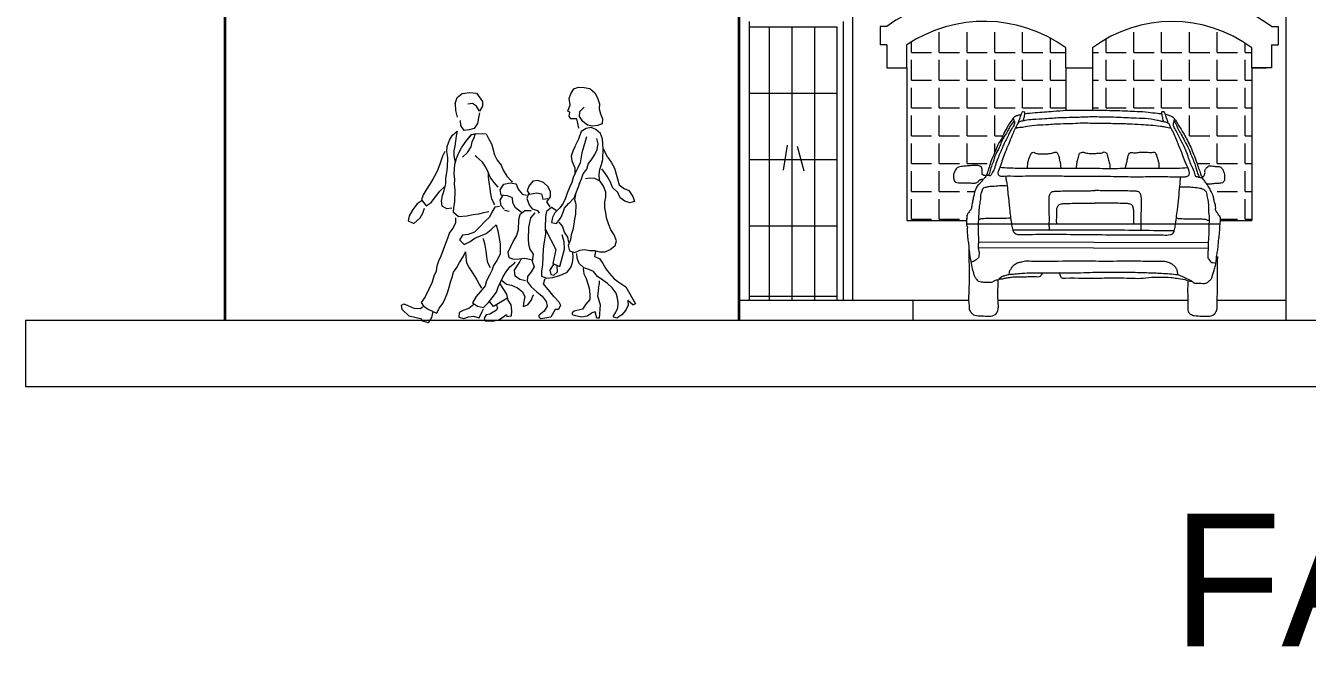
# Model space of a CAD drawing. Header units: millimetres. Extents: x 283.2 to 350.7, y 104.5 to 135.2.
# Drawn here: x 310.1 to 319.76, y 124.26 to 128.95 of the extents above; entities that cross this region are included whole.
import ezdxf

# ---------------------------------------------------------------- set-up
doc = ezdxf.new("R2010")
doc.units = ezdxf.units.MM
doc.layers.get('0').update_dxf_attribs({"lineweight": 0})
for name, color, linetype, lineweight in [('bajo', 5, 'Continuous', 13), ('carga', 6, 'Continuous', 35), ('closets', 7, 'Continuous', 0), ('muebles', 2, 'Continuous', 13), ('niveles', 40, 'Continuous', 0)]:
    doc.layers.add(name, color=color, linetype=linetype, lineweight=lineweight)

# ---------------------------------------------------------------- blocks, each defined once
blk = doc.blocks.new('b familia1')
for p, q in [((0.5829, 1.7336), (0.6035, 1.7716)), ((0.6035, 1.7716), (0.64, 1.7849)), ((0.64, 1.7849), (0.6811, 1.7849)), ((0.6811, 1.7849), (0.7239, 1.7773)), ((0.7239, 1.7773), (0.7651, 1.7469)), ((0.7651, 1.7469), (0.7857, 1.7089)), ((-0.2857, 1.6282), (-0.2706, 1.6742)), ((-0.2706, 1.6742), (-0.2345, 1.7062)), ((-0.2345, 1.7062), (-0.1788, 1.7158)), ((-0.1788, 1.7158), (-0.1276, 1.7132)), ((-0.1276, 1.7132), (-0.0792, 1.6519)), ((-0.0792, 1.6519), (-0.0792, 1.6158)), ((0.5658, 1.6005), (0.581, 1.6508)), ((0.573, 1.6976), (0.5846, 1.734)), ((0.581, 1.6508), (0.573, 1.6976)), ((0.7857, 1.7089), (0.8015, 1.6652)), ((0.8015, 1.6652), (0.8015, 1.6272)), ((-0.2857, 1.6282), (-0.2814, 1.5771)), ((-0.2814, 1.5771), (-0.2662, 1.526)), ((-0.1543, 1.6326), (-0.189, 1.6282)), ((-0.124, 1.6144), (-0.1543, 1.6326)), ((-0.0998, 1.5777), (-0.124, 1.6144)), ((-0.0998, 1.5644), (-0.1045, 1.5283)), ((-0.0792, 1.6158), (-0.0998, 1.5777)), ((0.581, 1.5953), (0.5658, 1.6005)), ((0.5773, 1.5632), (0.581, 1.5953)), ((0.5889, 1.545), (0.5773, 1.5632)), ((0.6558, 1.6025), (0.6875, 1.6348)), ((0.6558, 1.5644), (0.6558, 1.6025)), ((0.6811, 1.5283), (0.6558, 1.5644)), ((0.8015, 1.6272), (0.8126, 1.5911)), ((0.8126, 1.5911), (0.8285, 1.553)), ((0.8285, 1.553), (0.8285, 1.515)), ((-0.236, 1.4656), (-0.2408, 1.5017)), ((-0.2091, 1.4276), (-0.236, 1.4656)), ((-0.1109, 1.4846), (-0.1362, 1.4466)), ((-0.1045, 1.5283), (-0.1109, 1.4846)), ((0.6351, 1.545), (0.5889, 1.545)), ((0.6539, 1.4757), (0.6351, 1.545)), ((0.6716, 1.4523), (0.6546, 1.3925)), ((0.7081, 1.477), (0.6716, 1.4523)), ((0.7176, 1.5017), (0.6811, 1.5283)), ((0.7445, 1.4846), (0.7081, 1.477)), ((0.754, 1.496), (0.7176, 1.5017)), ((0.7809, 1.4713), (0.7445, 1.4846)), ((0.792, 1.5017), (0.754, 1.496)), ((0.8174, 1.4409), (0.7809, 1.4713)), ((0.8285, 1.515), (0.792, 1.5017)), ((-0.3184, 1.3515), (-0.2978, 1.3896)), ((-0.2978, 1.3896), (-0.2614, 1.4219)), ((-0.2677, 1.3839), (-0.2772, 1.3078)), ((-0.2614, 1.4219), (-0.2677, 1.3839)), ((-0.1727, 1.4333), (-0.2091, 1.4276)), ((-0.1933, 1.3458), (-0.1568, 1.3972)), ((-0.1568, 1.3972), (-0.1885, 1.3591)), ((-0.1362, 1.4466), (-0.1727, 1.4333)), ((-0.1568, 1.3972), (-0.1204, 1.4086)), ((-0.1204, 1.4029), (-0.1568, 1.3972)), ((-0.1473, 1.3458), (-0.1315, 1.3839)), ((-0.1315, 1.3839), (-0.1267, 1.4029)), ((-0.1204, 1.4086), (-0.0428, 1.4086)), ((-0.0428, 1.4086), (-0.0222, 1.3706)), ((-0.0222, 1.3706), (-0.0016, 1.3344)), ((0.6546, 1.3925), (0.6301, 1.3431)), ((0.7033, 1.3782), (0.6811, 1.2907)), ((0.7128, 1.4143), (0.7033, 1.3782)), ((0.8015, 1.3648), (0.792, 1.4029)), ((0.7968, 1.3211), (0.8015, 1.3648)), ((0.8332, 1.4029), (0.8174, 1.4409)), ((0.8427, 1.3268), (0.8332, 1.4029)), ((-0.3501, 1.2641), (-0.3659, 1.228)), ((-0.3342, 1.3021), (-0.3184, 1.3515)), ((-0.3342, 1.2641), (-0.3342, 1.3021)), ((-0.3247, 1.2204), (-0.3342, 1.2641)), ((-0.2772, 1.3078), (-0.282, 1.2717)), ((-0.282, 1.2717), (-0.282, 1.2337)), ((-0.2455, 1.2527), (-0.2249, 1.2964)), ((-0.2249, 1.2964), (-0.1933, 1.3458)), ((-0.2154, 1.228), (-0.179, 1.2641)), ((-0.179, 1.2641), (-0.1521, 1.3078)), ((-0.1521, 1.3078), (-0.1473, 1.3458)), ((-0.0016, 1.3344), (0.0143, 1.2907)), ((0.0143, 1.2907), (0.0253, 1.2527)), ((0.6146, 1.3021), (0.6035, 1.2641)), ((0.6035, 1.2641), (0.6083, 1.228)), ((0.6289, 1.3401), (0.6146, 1.3021)), ((0.6811, 1.2907), (0.6716, 1.2147)), ((0.7603, 1.247), (0.7809, 1.2831)), ((0.7809, 1.2831), (0.7968, 1.3211)), ((0.8791, 1.2641), (0.8424, 1.3292)), ((0.8427, 1.247), (0.8427, 1.3268)), ((0.8791, 1.2641), (0.9061, 1.228)), ((-0.3818, 1.1767), (-0.3976, 1.1272)), ((-0.3659, 1.228), (-0.3818, 1.1767)), ((-0.3247, 1.1462), (-0.3247, 1.2204)), ((-0.282, 1.2337), (-0.2699, 1.1845)), ((-0.2725, 1.171), (-0.2614, 1.2147)), ((-0.2725, 1.0968), (-0.2725, 1.171)), ((-0.2614, 1.2147), (-0.2455, 1.2527)), ((-0.1109, 1.2337), (-0.1204, 1.2394)), ((-0.0634, 1.1957), (-0.1109, 1.2337)), ((-0.038, 1.1576), (-0.0634, 1.1957)), ((0.0253, 1.2527), (0.0459, 1.2147)), ((0.0459, 1.2147), (0.0776, 1.1767)), ((0.0776, 1.1767), (0.0935, 1.1405)), ((0.6083, 1.228), (0.633, 1.1775)), ((0.633, 1.1775), (0.6358, 1.1342)), ((0.6558, 1.1767), (0.64, 1.1405)), ((0.6716, 1.2147), (0.6558, 1.1767)), ((0.697, 1.1329), (0.7239, 1.171)), ((0.7239, 1.171), (0.7334, 1.209)), ((0.7334, 1.209), (0.7603, 1.247)), ((0.8174, 1.1329), (0.8221, 1.171)), ((0.8221, 1.171), (0.8332, 1.209)), ((0.8332, 1.209), (0.8427, 1.247)), ((0.8538, 1.1576), (0.838, 1.1767)), ((0.9061, 1.228), (0.9314, 1.1843)), ((0.9314, 1.1843), (0.9724, 1.0614)), ((-0.4134, 1.0892), (-0.434, 1.0531)), ((-0.3976, 1.1272), (-0.4134, 1.0892)), ((-0.3342, 1.0645), (-0.3295, 1.1082)), ((-0.3342, 1.0208), (-0.3342, 1.0645)), ((-0.3295, 1.1082), (-0.3247, 1.1462)), ((-0.2677, 1.0588), (-0.2725, 1.0968)), ((-0.0174, 1.1215), (-0.038, 1.1576)), ((-0.0174, 1.1215), (-0.0174, 1.0835)), ((-0.0016, 1.0835), (-0.0174, 1.1215)), ((-0.0174, 1.0835), (-0.0111, 1.0455)), ((0.0301, 1.0455), (-0.0016, 1.0835)), ((0.0935, 1.1405), (0.1236, 1.0968)), ((0.1236, 1.0968), (0.16, 1.0588)), ((0.3216, 1.0645), (0.2915, 1.0265)), ((0.358, 1.0702), (0.3216, 1.0645)), ((0.4008, 1.0588), (0.358, 1.0702)), ((0.6146, 1.0645), (0.5988, 1.0265)), ((0.6241, 1.1025), (0.6146, 1.0645)), ((0.64, 1.1405), (0.6241, 1.1025)), ((0.6716, 1.0588), (0.6875, 1.0968)), ((0.6875, 1.0968), (0.697, 1.1329)), ((0.7493, 1.1025), (0.7176, 1.0968)), ((0.7857, 1.1025), (0.7493, 1.1025)), ((0.8285, 1.0835), (0.7857, 1.1025)), ((0.8221, 1.0892), (0.8174, 1.1329)), ((0.8538, 1.0455), (0.8285, 1.0835)), ((0.8791, 1.1215), (0.8538, 1.1576)), ((0.9061, 1.0778), (0.8791, 1.1215)), ((0.9219, 1.0398), (0.9061, 1.0778)), ((-0.48, 0.9714), (-0.5021, 0.9333)), ((-0.4546, 1.0151), (-0.48, 0.9714)), ((-0.434, 1.0531), (-0.4546, 1.0151)), ((-0.377, 0.9638), (-0.3406, 1.0018)), ((-0.3548, 0.9333), (-0.3453, 0.9714)), ((-0.3453, 0.9714), (-0.3342, 1.0208)), ((-0.2677, 1.0208), (-0.2677, 1.0588)), ((-0.2614, 0.9771), (-0.2677, 1.0208)), ((-0.2614, 0.8896), (-0.2614, 0.9771)), ((-0.0111, 1.0455), (-0.0016, 0.9961)), ((-0.0016, 0.9961), (0.0048, 0.9581)), ((0.0618, 1.0094), (0.0301, 1.0455)), ((0.0776, 0.9904), (0.103, 1.0341)), ((0.0871, 0.9524), (0.0776, 0.9904)), ((0.103, 1.0341), (0.1505, 1.0455)), ((0.1505, 1.0455), (0.1964, 1.0398)), ((0.16, 1.0588), (0.1663, 1.0531)), ((0.1964, 1.0398), (0.2123, 1.0018)), ((0.2123, 1.0018), (0.2439, 0.9638)), ((0.2915, 1.0265), (0.2804, 0.9904)), ((0.2804, 0.9904), (0.2994, 0.9657)), ((0.2915, 0.9714), (0.2804, 0.9333)), ((0.2994, 0.9657), (0.3548, 0.9771)), ((0.3532, 0.9771), (0.3897, 0.9714)), ((0.3897, 0.9714), (0.4008, 0.9333)), ((0.4372, 1.0265), (0.4008, 1.0588)), ((0.4578, 0.9904), (0.4372, 1.0265)), ((0.4578, 0.9524), (0.4578, 0.9904)), ((0.5829, 0.9828), (0.5718, 0.9466)), ((0.5988, 1.0265), (0.5829, 0.9828)), ((0.6716, 1.0588), (0.633, 0.9487)), ((0.6447, 0.9771), (0.64, 0.939)), ((0.8744, 1.0018), (0.8538, 1.0455)), ((0.8744, 0.9638), (0.8744, 1.0018)), ((0.9631, 1.0018), (0.9219, 1.0398)), ((0.9837, 0.9638), (0.9631, 1.0018)), ((0.9724, 1.0614), (1.0136, 1.0311)), ((1.0106, 1.0341), (1.0471, 1.0208)), ((1.0471, 1.0208), (1.0772, 0.9771)), ((1.0772, 0.9771), (1.093, 0.939)), ((-0.508, 0.8888), (-0.5445, 0.8641)), ((-0.5021, 0.9333), (-0.5116, 0.8953)), ((-0.5116, 0.8953), (-0.4752, 0.8516)), ((-0.4752, 0.8516), (-0.4388, 0.8763)), ((-0.4388, 0.8763), (-0.4071, 0.92)), ((-0.4071, 0.92), (-0.377, 0.9638)), ((-0.3612, 0.8896), (-0.3548, 0.9333)), ((-0.3548, 0.8516), (-0.3612, 0.8896)), ((-0.2677, 0.8459), (-0.2614, 0.8896)), ((0.0048, 0.9581), (0.0143, 0.92)), ((0.0143, 0.92), (0.0348, 0.8839)), ((0.0348, 0.8839), (0.0348, 0.8763)), ((0.0982, 0.9524), (0.0776, 0.9143)), ((0.0776, 0.9143), (0.0855, 0.8725)), ((0.0855, 0.8725), (0.1125, 0.8459)), ((0.1346, 0.9466), (0.0871, 0.9524)), ((0.1711, 0.9333), (0.1346, 0.9466)), ((0.1758, 0.8953), (0.1711, 0.9333)), ((0.1964, 0.8592), (0.1758, 0.8953)), ((0.2439, 0.9638), (0.2756, 0.9581)), ((0.2804, 0.9333), (0.2994, 0.8858)), ((0.2994, 0.8858), (0.3231, 0.8554)), ((0.4008, 0.9333), (0.4372, 0.939)), ((0.4309, 0.9143), (0.4578, 0.9524)), ((0.4578, 0.8763), (0.4309, 0.9143)), ((0.4673, 0.8706), (0.4309, 0.8402)), ((0.5053, 0.8516), (0.4673, 0.8706)), ((0.5307, 0.8706), (0.4942, 0.8326)), ((0.556, 0.9086), (0.5307, 0.8706)), ((0.5718, 0.9466), (0.556, 0.9086)), ((0.556, 0.8326), (0.5671, 0.8706)), ((0.5671, 0.8706), (0.5988, 0.9086)), ((0.633, 0.9487), (0.5968, 0.9054)), ((0.64, 0.939), (0.651, 0.9029)), ((0.651, 0.9029), (0.651, 0.8269)), ((0.8696, 0.9276), (0.8744, 0.9638)), ((0.8696, 0.8839), (0.8696, 0.9276)), ((0.8791, 0.8459), (0.8696, 0.8839)), ((1.0201, 0.939), (0.9837, 0.9638)), ((1.0566, 0.9276), (1.0201, 0.939)), ((1.093, 0.939), (1.0566, 0.9276)), ((-0.5762, 0.8204), (-0.6015, 0.771)), ((-0.5445, 0.8641), (-0.5762, 0.8204)), ((-0.5191, 0.7577), (-0.4985, 0.7957)), ((-0.4985, 0.7957), (-0.4874, 0.8318)), ((-0.3184, 0.8326), (-0.3548, 0.8516)), ((-0.282, 0.8402), (-0.3184, 0.8326)), ((-0.2677, 0.8079), (-0.2677, 0.8459)), ((-0.2297, 0.7775), (-0.2677, 0.8079)), ((-0.1679, 0.7832), (-0.2297, 0.7775)), ((-0.1204, 0.7965), (-0.1679, 0.7832)), ((-0.0792, 0.8022), (-0.1204, 0.7965)), ((-0.0428, 0.8136), (-0.0792, 0.8022)), ((-0.0016, 0.8212), (-0.0428, 0.8136)), ((0.0048, 0.7832), (-0.0317, 0.7452)), ((0.019, 0.8212), (0.0048, 0.7832)), ((0.0412, 0.8592), (0.019, 0.8212)), ((0.0776, 0.8649), (0.0412, 0.8592)), ((0.1141, 0.8402), (0.1505, 0.8326)), ((0.2439, 0.8269), (0.1964, 0.8592)), ((0.2329, 0.8079), (0.2234, 0.7699)), ((0.2693, 0.8402), (0.2329, 0.8079)), ((0.3168, 0.8402), (0.2693, 0.8402)), ((0.3121, 0.7889), (0.3057, 0.7528)), ((0.3437, 0.8269), (0.3121, 0.7889)), ((0.3231, 0.8554), (0.3627, 0.8459)), ((0.3627, 0.8459), (0.377, 0.825)), ((0.4309, 0.8402), (0.4261, 0.8022)), ((0.4261, 0.8022), (0.4261, 0.7147)), ((0.4784, 0.7965), (0.4736, 0.7585)), ((0.4942, 0.8326), (0.4784, 0.7965)), ((0.5101, 0.7528), (0.5417, 0.7965)), ((0.5417, 0.7965), (0.556, 0.8326)), ((0.6447, 0.7889), (0.64, 0.7528)), ((0.651, 0.8269), (0.6447, 0.7889)), ((0.8855, 0.8079), (0.8791, 0.8459)), ((0.9013, 0.7642), (0.8855, 0.8079)), ((-0.6015, 0.771), (-0.6078, 0.7329)), ((-0.6078, 0.7329), (-0.5651, 0.7139)), ((-0.5651, 0.7139), (-0.5191, 0.7577)), ((-0.293, 0.652), (-0.2677, 0.69)), ((-0.2677, 0.69), (-0.2489, 0.732)), ((-0.2489, 0.732), (-0.2489, 0.7684)), ((-0.0634, 0.709), (-0.1045, 0.6653)), ((-0.0317, 0.7452), (-0.0634, 0.709)), ((-0.0174, 0.6577), (0.019, 0.69)), ((0.019, 0.69), (0.057, 0.7261)), ((0.057, 0.7261), (0.0713, 0.6824)), ((0.0713, 0.6824), (0.0919, 0.5855)), ((0.2234, 0.6957), (0.2123, 0.652)), ((0.2234, 0.7699), (0.2234, 0.6957)), ((0.3057, 0.7528), (0.301, 0.7147)), ((0.301, 0.7147), (0.301, 0.6273)), ((0.4261, 0.7147), (0.4309, 0.671)), ((0.4293, 0.7033), (0.5132, 0.557)), ((0.4736, 0.7585), (0.5101, 0.7528)), ((0.556, 0.7337), (0.5307, 0.7642)), ((0.5718, 0.69), (0.556, 0.7337)), ((0.5988, 0.652), (0.5718, 0.69)), ((0.6352, 0.709), (0.6241, 0.671)), ((0.64, 0.7528), (0.6352, 0.709)), ((0.9219, 0.7204), (0.9013, 0.7642)), ((0.9473, 0.6824), (0.9219, 0.7204)), ((0.9679, 0.6387), (0.9473, 0.6824)), ((-0.3184, 0.576), (-0.3041, 0.614)), ((-0.3041, 0.614), (-0.293, 0.652)), ((-0.1933, 0.6387), (-0.2154, 0.6026)), ((-0.2154, 0.6026), (-0.179, 0.5703)), ((-0.1521, 0.6463), (-0.1933, 0.6387)), ((-0.179, 0.5703), (-0.1362, 0.595)), ((-0.1045, 0.6653), (-0.1521, 0.6463)), ((-0.1362, 0.595), (-0.0998, 0.6197)), ((-0.0998, 0.6197), (-0.0174, 0.6577)), ((-0.0317, 0.6083), (-0.038, 0.6197)), ((-0.0222, 0.5703), (-0.0317, 0.6083)), ((0.0919, 0.5855), (0.0935, 0.5075)), ((0.1917, 0.614), (0.1711, 0.5646)), ((0.2123, 0.652), (0.1917, 0.614)), ((0.301, 0.6273), (0.3057, 0.5893)), ((0.3057, 0.5893), (0.3168, 0.5513)), ((0.4214, 0.595), (0.4166, 0.5589)), ((0.4309, 0.671), (0.4214, 0.595)), ((0.5734, 0.6159), (0.556, 0.6691)), ((0.5766, 0.5608), (0.5734, 0.6159)), ((0.6083, 0.614), (0.5988, 0.652)), ((0.6194, 0.633), (0.6035, 0.5893)), ((0.6035, 0.5893), (0.6146, 0.5513)), ((0.6241, 0.671), (0.6194, 0.633)), ((0.9219, 0.5703), (0.9584, 0.6026)), ((0.9584, 0.6026), (0.9679, 0.6387)), ((-0.3501, 0.4771), (-0.3184, 0.576)), ((-0.1837, 0.4771), (-0.1679, 0.5151)), ((-0.1679, 0.5151), (-0.1632, 0.4771)), ((-0.0111, 0.5265), (-0.0222, 0.5703)), ((-0.0063, 0.4828), (-0.0111, 0.5265)), ((0.0935, 0.5075), (0.0713, 0.4581)), ((0.1711, 0.5646), (0.1505, 0.5208)), ((0.1505, 0.5208), (0.16, 0.4828)), ((0.3168, 0.5513), (0.3437, 0.5151)), ((0.3437, 0.5151), (0.3374, 0.4638)), ((0.4166, 0.5589), (0.4166, 0.4391)), ((0.5132, 0.557), (0.4926, 0.4505)), ((0.5481, 0.4296), (0.5766, 0.5608)), ((0.6146, 0.5513), (0.6558, 0.5399)), ((0.6447, 0.5018), (0.64, 0.5399)), ((0.64, 0.4638), (0.6447, 0.5018)), ((0.6558, 0.5399), (0.6922, 0.5589)), ((0.6764, 0.4961), (0.6716, 0.5323)), ((0.6922, 0.4581), (0.6764, 0.4961)), ((0.6922, 0.5589), (0.7287, 0.5646)), ((0.7287, 0.5646), (0.7698, 0.5589)), ((0.7698, 0.5589), (0.8063, 0.5589)), ((0.8063, 0.5589), (0.8427, 0.5513)), ((0.8126, 0.5513), (0.8063, 0.5151)), ((0.8063, 0.5151), (0.8427, 0.5018)), ((0.8427, 0.5513), (0.8855, 0.5513)), ((0.8427, 0.5018), (0.8696, 0.4638)), ((0.8855, 0.5513), (0.9219, 0.5703)), ((-0.3818, 0.365), (-0.377, 0.4011)), ((-0.377, 0.4011), (-0.3659, 0.4391)), ((-0.3659, 0.4391), (-0.3501, 0.4771)), ((-0.2519, 0.3574), (-0.2297, 0.3954)), ((-0.2297, 0.3954), (-0.2091, 0.4334)), ((-0.2091, 0.4334), (-0.1837, 0.4771)), ((-0.1632, 0.4771), (-0.1568, 0.4334)), ((-0.1568, 0.4334), (-0.1362, 0.3954)), ((-0.1362, 0.3954), (-0.1045, 0.3517)), ((0.0048, 0.4391), (-0.0063, 0.4828)), ((0.0253, 0.4011), (0.0048, 0.4391)), ((0.0459, 0.4201), (0.0348, 0.3821)), ((0.0713, 0.4581), (0.0459, 0.4201)), ((0.1441, 0.3764), (0.1711, 0.4144)), ((0.16, 0.4828), (0.1964, 0.4714)), ((0.1711, 0.4144), (0.2075, 0.4448)), ((0.1964, 0.4714), (0.2392, 0.4771)), ((0.2075, 0.3897), (0.2439, 0.4543)), ((0.2075, 0.4448), (0.2075, 0.4524)), ((0.2123, 0.346), (0.2075, 0.3897)), ((0.2392, 0.4771), (0.2804, 0.4828)), ((0.2439, 0.4543), (0.2534, 0.4752)), ((0.2804, 0.4828), (0.3168, 0.4771)), ((0.3168, 0.4771), (0.3374, 0.4714)), ((0.3532, 0.4201), (0.3327, 0.3821)), ((0.3374, 0.4638), (0.3532, 0.4201)), ((0.4166, 0.4391), (0.4103, 0.3897)), ((0.4103, 0.3897), (0.4103, 0.3517)), ((0.499, 0.4467), (0.4736, 0.3992)), ((0.4736, 0.3992), (0.4816, 0.3669)), ((0.4926, 0.4505), (0.5481, 0.4296)), ((0.5053, 0.3631), (0.5307, 0.3878)), ((0.5307, 0.3878), (0.5275, 0.4334)), ((0.5671, 0.3707), (0.6035, 0.3897)), ((0.6035, 0.3897), (0.6289, 0.4258)), ((0.6289, 0.4258), (0.64, 0.4638)), ((0.7287, 0.4258), (0.6922, 0.4581)), ((0.7239, 0.4201), (0.7287, 0.3821)), ((0.7651, 0.4144), (0.7287, 0.4258)), ((0.8015, 0.4011), (0.7651, 0.4144)), ((0.8332, 0.365), (0.8015, 0.4011)), ((0.8696, 0.4638), (0.895, 0.4258)), ((0.895, 0.4258), (0.9219, 0.3897)), ((0.9219, 0.3897), (0.9584, 0.3517)), ((-0.4071, 0.2832), (-0.3976, 0.327)), ((-0.3976, 0.327), (-0.3818, 0.365)), ((-0.2725, 0.2832), (-0.2614, 0.3213)), ((-0.2614, 0.3213), (-0.2519, 0.3574)), ((-0.1045, 0.3517), (-0.0745, 0.3079)), ((-0.0745, 0.3079), (-0.0539, 0.2699)), ((-0.0016, 0.3022), (-0.0111, 0.2642)), ((0.019, 0.346), (-0.0016, 0.3022)), ((0.0348, 0.3821), (0.019, 0.346)), ((0.0871, 0.2585), (0.1077, 0.3022)), ((0.1077, 0.3022), (0.1236, 0.3384)), ((0.1077, 0.3136), (0.1505, 0.2832)), ((0.1236, 0.3384), (0.1441, 0.3764)), ((0.2487, 0.3213), (0.2123, 0.346)), ((0.2915, 0.3136), (0.2487, 0.3213)), ((0.3327, 0.3821), (0.3057, 0.346)), ((0.3057, 0.346), (0.3057, 0.3079)), ((0.3057, 0.3079), (0.3374, 0.2699)), ((0.4103, 0.3517), (0.453, 0.3384)), ((0.4293, 0.2946), (0.4388, 0.3365)), ((0.4784, 0.2395), (0.4293, 0.2946)), ((0.453, 0.3384), (0.4942, 0.346)), ((0.4816, 0.3669), (0.5053, 0.3631)), ((0.4942, 0.346), (0.5307, 0.3574)), ((0.5307, 0.3574), (0.5671, 0.3707)), ((0.7287, 0.3821), (0.7493, 0.346)), ((0.7493, 0.346), (0.773, 0.2737)), ((0.8744, 0.3384), (0.8332, 0.365)), ((0.8427, 0.2775), (0.8491, 0.3136)), ((0.8491, 0.3136), (0.8491, 0.3327)), ((0.9108, 0.3136), (0.8744, 0.3384)), ((0.9473, 0.2832), (0.9108, 0.3136)), ((0.9584, 0.3517), (0.9948, 0.327)), ((0.9948, 0.327), (1.0502, 0.2946)), ((1.0502, 0.2946), (1.1263, 0.1692)), ((-0.4071, 0.2832), (-0.4593, 0.1642)), ((-0.3089, 0.1578), (-0.293, 0.2015)), ((-0.293, 0.2015), (-0.282, 0.2452)), ((-0.282, 0.2452), (-0.2725, 0.2832)), ((-0.0428, 0.2205), (-0.0745, 0.1825)), ((-0.0539, 0.2699), (-0.038, 0.2452)), ((-0.0111, 0.2642), (-0.0428, 0.2205)), ((0.0459, 0.1768), (0.0776, 0.2205)), ((0.0776, 0.2205), (0.0871, 0.2585)), ((0.1552, 0.2072), (0.103, 0.2832)), ((0.1505, 0.2832), (0.1869, 0.2775)), ((0.1663, 0.1635), (0.1552, 0.2072)), ((0.1869, 0.2775), (0.2329, 0.2585)), ((0.2329, 0.2585), (0.2693, 0.2319)), ((0.2693, 0.2319), (0.2915, 0.1958)), ((0.2915, 0.1958), (0.2851, 0.1578)), ((0.3374, 0.2699), (0.3802, 0.2319)), ((0.3437, 0.1711), (0.3532, 0.2072)), ((0.3532, 0.2072), (0.358, 0.2072)), ((0.3802, 0.2319), (0.4214, 0.2015)), ((0.4214, 0.2015), (0.453, 0.1635)), ((0.5101, 0.2015), (0.4784, 0.2395)), ((0.5101, 0.2015), (0.5481, 0.1635)), ((0.773, 0.2737), (0.7809, 0.2262)), ((0.7809, 0.2262), (0.7809, 0.1882)), ((0.8427, 0.2775), (0.8395, 0.2186)), ((0.8395, 0.2186), (0.8601, 0.1521)), ((0.9789, 0.2452), (0.9473, 0.2832)), ((0.99, 0.2072), (0.9789, 0.2452)), ((0.9948, 0.1711), (0.99, 0.2072)), ((1.0676, 0.1958), (1.1104, 0.1597)), ((1.0676, 0.1958), (1.0724, 0.1578)), ((-0.6346, 0.096), (-0.6185, 0.1057)), ((-0.6185, 0.1057), (-0.5862, 0.096)), ((-0.4593, 0.1642), (-0.4867, 0.1206)), ((-0.4867, 0.1206), (-0.4694, 0.0949)), ((-0.3501, 0.0836), (-0.3247, 0.1198)), ((-0.3247, 0.1198), (-0.3089, 0.1578)), ((-0.0903, 0.1198), (-0.1267, 0.0893)), ((-0.0745, 0.1825), (-0.0998, 0.1331)), ((-0.0998, 0.1331), (-0.0634, 0.1084)), ((-0.0634, 0.1084), (-0.0174, 0.1007)), ((-0.0174, 0.1007), (0.019, 0.1388)), ((0.019, 0.1388), (0.0459, 0.1768)), ((0.057, 0.1103), (0.0285, 0.1445)), ((0.1616, 0.1768), (0.057, 0.1103)), ((0.0808, 0.1217), (0.0887, 0.1007)), ((0.0887, 0.1007), (0.0808, 0.0836)), ((0.1917, 0.1274), (0.1663, 0.1635)), ((0.1964, 0.0836), (0.1917, 0.1274)), ((0.2851, 0.1578), (0.2804, 0.1198)), ((0.2804, 0.1198), (0.3168, 0.1331)), ((0.3168, 0.1331), (0.3437, 0.1711)), ((0.4625, 0.1274), (0.4419, 0.0893)), ((0.453, 0.1635), (0.4625, 0.1274)), ((0.5227, 0.1045), (0.4926, 0.0456)), ((0.5481, 0.1045), (0.5227, 0.1045)), ((0.5481, 0.1635), (0.5623, 0.1388)), ((0.5623, 0.1388), (0.5481, 0.1045)), ((0.6669, 0.0969), (0.6526, 0.0836)), ((0.7287, 0.1141), (0.6669, 0.0969)), ((0.754, 0.1521), (0.7287, 0.1141)), ((0.7809, 0.1882), (0.754, 0.1521)), ((0.8253, 0.0969), (0.8015, 0.0893)), ((0.8395, 0.0513), (0.8253, 0.0969)), ((0.8601, 0.1521), (0.857, 0.0513)), ((0.9789, 0.095), (0.9948, 0.1331)), ((0.9948, 0.1331), (0.9948, 0.1711)), ((1.0566, 0.1198), (1.0265, 0.0836)), ((1.0724, 0.1578), (1.0566, 0.1198)), ((1.1263, 0.1692), (1.1104, 0.1597)), ((-0.6292, 0.0638), (-0.6346, 0.096)), ((-0.5756, 0.0155), (-0.6292, 0.0638)), ((-0.5862, 0.096), (-0.5407, 0.0768)), ((-0.4789, -0.0037), (-0.5756, 0.0155)), ((-0.5407, 0.0768), (-0.4923, 0.0768)), ((-0.4923, 0.0768), (-0.4762, 0.0896)), ((-0.434, 0.0703), (-0.4705, 0.095)), ((-0.3976, 0.057), (-0.434, 0.0703)), ((-0.4065, 0.0123), (-0.4305, -0.0296)), ((-0.3983, 0.0574), (-0.4065, 0.0123)), ((-0.3976, 0.057), (-0.3659, 0.0456)), ((-0.3659, 0.0456), (-0.3501, 0.0836)), ((-0.1632, 0.076), (-0.1996, 0.057)), ((-0.1996, 0.057), (-0.1996, 0.0209)), ((-0.1996, 0.0209), (-0.1632, 0.0133)), ((-0.1267, 0.0893), (-0.1632, 0.076)), ((-0.1632, 0.0133), (-0.1267, 0.0266)), ((-0.1267, 0.0266), (-0.0903, 0.0323)), ((-0.0903, 0.0323), (-0.0475, 0.0209)), ((-0.0475, 0.0209), (-0.0269, 0.0703)), ((-0.0269, 0.0703), (-0.0174, 0.0893)), ((0.0048, 0.0456), (-0.0095, 0.0209)), ((-0.0095, 0.0209), (0, 0)), ((0, 0), (0.057, 0)), ((0.0317, 0.0513), (0.0048, 0.0456)), ((0.0808, 0.0836), (0.0317, 0.0513)), ((0.057, 0), (0.1061, 0.0133)), ((0.1061, 0.0133), (0.1584, 0.0551)), ((0.1584, 0.0551), (0.1616, 0.0456)), ((0.16, 0.038), (0.1964, 0.0456)), ((0.1964, 0.0456), (0.1964, 0.0836)), ((0.4039, 0.0418), (0.4055, 0.057)), ((0.4182, 0.0304), (0.4039, 0.0418)), ((0.4419, 0.0893), (0.4055, 0.057)), ((0.4926, 0.0456), (0.4182, 0.0304)), ((0.6526, 0.0836), (0.6526, 0.0722)), ((0.6526, 0.0722), (0.6685, 0.0665)), ((0.6685, 0.0665), (0.7239, 0.057)), ((0.7239, 0.057), (0.7651, 0.0646)), ((0.7651, 0.0646), (0.8015, 0.0893)), ((0.857, 0.0513), (0.8395, 0.0513)), ((0.9615, 0.0684), (0.9789, 0.095)), ((0.9663, 0.0627), (0.9615, 0.0684)), ((0.99, 0.057), (0.9663, 0.0627)), ((1.0265, 0.0836), (0.99, 0.057)), ((-0.4789, -0.0167), (-0.4789, -0.0037)), ((-0.4305, -0.0296), (-0.4789, -0.0167))]:
    blk.add_line(p, q)

msp = doc.modelspace()

# ---------------------------------------------------------------- linework, layer by layer
at = {"layer": 'bajo'}
for p, q in [((319.6001, 126.7285), (319.6001, 133.7285)), ((316.3312, 129.3785), (316.3312, 126.8785)), ((315.5525, 128.9785), (315.5525, 126.8785)), ((316.2596, 128.9785), (316.2596, 126.8785)), ((316.7396, 128.6285), (316.7396, 127.4785)), ((317.9396, 128.6285), (317.9396, 128.3059)), ((318.1396, 128.6285), (318.1396, 128.3075)), ((319.3396, 128.6285), (319.3396, 127.4785)), ((316.7396, 127.4785), (317.19, 127.4785)), ((319.1046, 127.4785), (319.3396, 127.4785))]:
    msp.add_line(p, q, dxfattribs=at)
at = {"layer": 'carga'}
for p, q in [((311.6001, 132.1785), (311.6001, 126.7285)), ((315.4751, 132.1785), (315.4751, 126.7285))]:
    msp.add_line(p, q, dxfattribs=at)
at = {"layer": 'closets'}
for p, q in [((315.5525, 128.9385), (316.2134, 128.9385)), ((315.7043, 128.9385), (315.7043, 126.8785)), ((315.8733, 128.9385), (315.8733, 126.8785)), ((316.0437, 128.9385), (316.0437, 126.8785)), ((316.2134, 128.9385), (316.2134, 126.8785)), ((315.5525, 128.4385), (316.2134, 128.4385)), ((315.8392, 128.0449), (315.8081, 127.8585)), ((315.9139, 128.0387), (315.9636, 127.8523)), ((315.5525, 127.9385), (316.2134, 127.9385)), ((315.5525, 127.4385), (316.2134, 127.4385)), ((315.5525, 126.9091), (316.2134, 126.9091))]:
    msp.add_line(p, q, dxfattribs=at)
at = {"layer": 'muebles'}
for p, q in [((317.6142, 128.2994), (317.6305, 128.298)), ((318.6796, 128.2974), (318.6632, 128.2965)), ((317.1888, 127.4544), (319.1019, 127.4544)), ((317.2827, 127.3175), (319.0152, 127.3135)), ((317.2821, 127.2744), (319.0102, 127.2705))]:
    msp.add_line(p, q, dxfattribs=at)
for points, knots in [([(317.5448, 128.2527), (317.5139, 128.2098), (317.5082, 128.1981), (317.4906, 128.1715), (317.4705, 128.1325), (317.4488, 128.0828), (317.4184, 128.0401), (317.402, 127.9821), (317.3753, 127.9327), (317.3619, 127.885), (317.3504, 127.8516), (317.3449, 127.8298), (317.338, 127.8145), (317.3299, 127.8001), (317.311, 127.7869), (317.2977, 127.7591), (317.2668, 127.7419), (317.2611, 127.7139), (317.2497, 127.6968), (317.2491, 127.6751), (317.2409, 127.648), (317.2339, 127.6137), (317.2296, 127.5865), (317.2266, 127.5647), (317.217, 127.5548), (317.2104, 127.541), (317.1948, 127.5303), (317.1924, 127.5096), (317.1905, 127.4877), (317.1894, 127.4687), (317.1885, 127.452), (317.1903, 127.4414), (317.1993, 127.4302), (317.1929, 127.4092), (317.1971, 127.379), (317.1984, 127.3418), (317.2086, 127.2932), (317.2094, 127.2394), (317.2212, 127.1816), (317.2289, 127.13), (317.2402, 127.0894), (317.2486, 127.0597), (317.2618, 127.0393), (317.2765, 127.0194), (317.3065, 127.0157), (317.336, 127.0133), (317.3656, 127.0124), (317.388, 127.0143), (317.3988, 127.0247), (317.4096, 127.0307), (317.4199, 127.0334), (317.4333, 127.0308), (317.4417, 127.0465), (317.4578, 127.0584), (317.4832, 127.065), (317.5148, 127.0739), (317.558, 127.0748), (317.6161, 127.0845), (317.6893, 127.0823), (317.7754, 127.0856), (317.896, 127.085), (318.0197, 127.0834), (318.1338, 127.0887), (318.2318, 127.089), (318.3382, 127.088), (318.4461, 127.0893), (318.5287, 127.0862), (318.5902, 127.084), (318.6474, 127.0822), (318.706, 127.0783), (318.7596, 127.0751), (318.805, 127.0643), (318.8392, 127.0455), (318.8705, 127.0325), (318.8924, 127.0189), (318.9024, 127.008), (318.9127, 127.0047), (318.9352, 127.0063), (318.963, 127.0052), (318.9964, 127.0037), (319.0157, 127.02), (319.0346, 127.035), (319.043, 127.0616), (319.0526, 127.0897), (319.0633, 127.1228), (319.0697, 127.1587), (319.0739, 127.1976), (319.0795, 127.2367), (319.0864, 127.2756), (319.0888, 127.3186), (319.0947, 127.3603), (319.0986, 127.4017), (319.0991, 127.4392), (319.1043, 127.4687), (319.1053, 127.4919), (319.1018, 127.5071), (319.0892, 127.5222), (319.0785, 127.5394), (319.0656, 127.5567), (319.0689, 127.5757), (319.0654, 127.5971), (319.0566, 127.6221), (319.0535, 127.6504), (319.0463, 127.6759), (319.0316, 127.701), (319.0179, 127.7312), (318.9952, 127.7611), (318.9789, 127.7847), (318.9647, 127.8021), (318.9475, 127.7996), (318.9352, 127.807), (318.9165, 127.8076), (318.9132, 127.8338), (318.8919, 127.8757), (318.868, 127.9367), (318.8462, 127.9991), (318.8223, 128.0534), (318.7962, 128.1013), (318.7746, 128.1438), (318.761, 128.1689), (318.7522, 128.1848), (318.7491, 128.1978), (318.7494, 128.2118), (318.7535, 128.2254), (318.7582, 128.2373), (318.755, 128.249), (318.7465, 128.2547), (318.7318, 128.2656), (318.7123, 128.2708), (318.6972, 128.2749), (318.6899, 128.2765), (318.6893, 128.2766)], [0.1427516, 0.1427516, 0.1427516, 0.1427516, 0.1441207, 0.1491577, 0.1592131, 0.1662954, 0.1767689, 0.1855494, 0.1967554, 0.2051715, 0.2106866, 0.2148044, 0.2165516, 0.2192272, 0.2231216, 0.2279667, 0.2344574, 0.2396988, 0.2417508, 0.2447679, 0.2503915, 0.2562398, 0.2625008, 0.2646156, 0.2670974, 0.2692619, 0.2723491, 0.2761324, 0.2791232, 0.2837165, 0.2857809, 0.2876726, 0.2890104, 0.2927793, 0.2976017, 0.3047458, 0.3115836, 0.3228817, 0.3319707, 0.341553, 0.3493995, 0.3535351, 0.3570373, 0.3619053, 0.3651923, 0.3718659, 0.3771463, 0.3804333, 0.3827283, 0.3845789, 0.3866954, 0.3880729, 0.3909937, 0.3942555, 0.398394, 0.4040732, 0.4109949, 0.4202495, 0.4340319, 0.4481112, 0.4641835, 0.4954098, 0.51109, 0.5223418, 0.545301, 0.5652758, 0.5772893, 0.5873935, 0.5965795, 0.6064622, 0.6172914, 0.6239172, 0.6299773, 0.6370636, 0.6412013, 0.6429937, 0.6444456, 0.6465118, 0.6543688, 0.6589833, 0.6626123, 0.6668312, 0.6710489, 0.6763449, 0.6821303, 0.6886547, 0.6948862, 0.702056, 0.7087711, 0.7149814, 0.7239743, 0.7301846, 0.7361529, 0.7430687, 0.7453625, 0.747978, 0.7507787, 0.7551725, 0.7585599, 0.7610831, 0.7645543, 0.7695644, 0.7744681, 0.7790389, 0.7829391, 0.7892012, 0.7959495, 0.8016858, 0.8046248, 0.8060023, 0.8100116, 0.8119047, 0.8143755, 0.8213364, 0.8372718, 0.8468576, 0.8551737, 0.8673872, 0.8746748, 0.879399, 0.8819641, 0.8838557, 0.8861495, 0.8889869, 0.8911018, 0.8925526, 0.894527, 0.8969663, 0.9012549, 0.9047667, 0.9051149, 0.9051149, 0.9051149, 0.9051149]), ([(317.5827, 128.2173), (317.5858, 128.229), (317.5949, 128.2527), (317.604, 128.28), (317.6109, 128.2966), (317.6142, 128.2994)], [0.00089717, 0.00089717, 0.00089717, 0.00089717, 0.00705848, 0.01367692, 0.01585466, 0.01585466, 0.01585466, 0.01585466]), ([(317.6172, 128.2286), (317.6204, 128.2396), (317.6265, 128.2622), (317.631, 128.2855), (317.6305, 128.2975)], [0.0017489, 0.0017489, 0.0017489, 0.0017489, 0.00757716, 0.01366641, 0.01366641, 0.01366641, 0.01366641]), ([(318.3251, 128.3051), (318.2994, 128.3054), (318.2375, 128.306), (318.1472, 128.3083), (318.0457, 128.3058), (317.9474, 128.3081), (317.832, 128.2979), (317.7278, 128.2912), (317.655, 128.2849), (317.6296, 128.2805)], [0, 0, 0, 0, 0.0130865, 0.0315417, 0.0459743, 0.0647681, 0.0815991, 0.1048393, 0.1182554, 0.1182554, 0.1182554, 0.1182554]), ([(318.6635, 128.2805), (318.6526, 128.2817), (318.6172, 128.2845), (318.5552, 128.2949), (318.4796, 128.2973), (318.4017, 128.3021), (318.3516, 128.3033), (318.325, 128.3039)], [0.90956096, 0.90956096, 0.90956096, 0.90956096, 0.91516129, 0.92740666, 0.94165728, 0.95360429, 0.96715149, 0.96715149, 0.96715149, 0.96715149]), ([(318.6747, 128.2268), (318.6718, 128.2378), (318.6663, 128.2605), (318.6624, 128.2839), (318.6632, 128.2959)], [0.0017489, 0.0017489, 0.0017489, 0.0017489, 0.00757716, 0.01366641, 0.01366641, 0.01366641, 0.01366641]), ([(318.7089, 128.2146), (318.7061, 128.2263), (318.6976, 128.2502), (318.6893, 128.2777), (318.6827, 128.2945), (318.6796, 128.2974)], [0.00089717, 0.00089717, 0.00089717, 0.00089717, 0.00705848, 0.01367692, 0.01585466, 0.01585466, 0.01585466, 0.01585466]), ([(317.5403, 128.2467), (317.5427, 128.2413), (317.5476, 128.23), (317.5543, 128.2142), (317.5482, 128.1993), (317.5417, 128.1835), (317.5261, 128.1643), (317.5093, 128.1342), (317.4952, 128.0945), (317.4714, 128.0583), (317.4579, 128.0174), (317.4388, 127.9778), (317.4208, 127.9316), (317.4047, 127.8924), (317.4005, 127.8587), (317.3837, 127.8422), (317.3787, 127.8256), (317.3672, 127.8112), (317.3531, 127.8175), (317.3439, 127.8168), (317.3396, 127.8165)], [0.00393246, 0.00393246, 0.00393246, 0.00393246, 0.00694879, 0.01010811, 0.01212537, 0.01485463, 0.01885172, 0.0245582, 0.03238138, 0.04019022, 0.04641738, 0.05424055, 0.06257681, 0.07160269, 0.07590429, 0.07928738, 0.08300537, 0.08496544, 0.08747661, 0.08969513, 0.08969513, 0.08969513, 0.08969513]), ([(317.8152, 127.4096), (317.8146, 127.4216), (317.8129, 127.4546), (317.8165, 127.5053), (317.8101, 127.5645), (317.814, 127.6133), (317.8112, 127.6532), (317.8178, 127.6758), (317.8267, 127.6908), (317.8435, 127.699), (317.8788, 127.6992), (317.969, 127.7049), (318.0672, 127.702), (318.1439, 127.7034), (318.1602, 127.7038)], [0, 0, 0, 0, 0.006094, 0.0168189, 0.0258234, 0.0362585, 0.0417659, 0.0459866, 0.0480774, 0.0504159, 0.0550938, 0.0658437, 0.0966014, 0.1049292, 0.1049292, 0.1049292, 0.1049292]), ([(318.5053, 127.4096), (318.5059, 127.4216), (318.5075, 127.4546), (318.5039, 127.5053), (318.5103, 127.5645), (318.5064, 127.6133), (318.5093, 127.6532), (318.5027, 127.6758), (318.4937, 127.6908), (318.4769, 127.699), (318.4416, 127.6992), (318.3514, 127.7049), (318.2532, 127.702), (318.1766, 127.7034), (318.1602, 127.7038)], [0, 0, 0, 0, 0.006094, 0.0168189, 0.0258234, 0.0362585, 0.0417659, 0.0459866, 0.0480774, 0.0504159, 0.0550938, 0.0658437, 0.0966014, 0.1049292, 0.1049292, 0.1049292, 0.1049292]), ([(317.87, 127.4544), (317.8698, 127.4589), (317.8687, 127.4839), (317.8716, 127.5196), (317.8687, 127.5594), (317.8753, 127.582), (317.8843, 127.597), (317.9011, 127.6053), (317.9364, 127.6054), (318.0237, 127.6109), (318.1026, 127.6089), (318.1602, 127.6091)], [0.02353949, 0.02353949, 0.02353949, 0.02353949, 0.0258234, 0.03625846, 0.04176585, 0.04598659, 0.04807738, 0.05041587, 0.05509377, 0.06584368, 0.09515876, 0.09515876, 0.09515876, 0.09515876]), ([(318.4504, 127.4544), (318.4507, 127.4589), (318.4517, 127.4839), (318.4489, 127.5196), (318.4517, 127.5594), (318.4451, 127.582), (318.4362, 127.597), (318.4194, 127.6053), (318.3841, 127.6054), (318.2967, 127.6109), (318.2178, 127.6089), (318.1602, 127.6091)], [0.02353949, 0.02353949, 0.02353949, 0.02353949, 0.0258234, 0.03625846, 0.04176585, 0.04598659, 0.04807738, 0.05041587, 0.05509377, 0.06584368, 0.09515876, 0.09515876, 0.09515876, 0.09515876])]:
    msp.add_open_spline(points, degree=3, knots=knots, dxfattribs=at)
for points, start_tangent, end_tangent in [([(317.5399, 128.2462), (317.5489, 128.2578), (317.5618, 128.2661), (317.5851, 128.2739), (317.6035, 128.2766)], (0.593425, 0.80489), (0.992356, 0.123409)), ([(317.5635, 128.1749), (317.6012, 128.1813), (317.6441, 128.1893), (317.7245, 128.1985), (317.8083, 128.2025), (317.8699, 128.2069), (317.9742, 128.209), (318.0477, 128.2131), (318.1657, 128.2116), (318.2494, 128.2106), (318.3639, 128.2091), (318.4117, 128.2068), (318.5057, 128.2022), (318.5791, 128.1978), (318.6508, 128.1901), (318.6849, 128.1845), (318.7361, 128.1753)], (0.904907, 0.425609), (0.999412, -0.034278)), ([(318.0181, 127.8742), (318.0216, 127.902), (318.0266, 127.9298), (318.0363, 127.9653), (318.0428, 127.9854), (318.0568, 127.9914), (318.0723, 127.9928), (318.0862, 127.9879), (318.1032, 127.9846), (318.1249, 127.9843), (318.1512, 127.9825), (318.1792, 127.9852), (318.2055, 127.9864), (318.218, 127.9909), (318.2227, 127.9939), (318.2335, 127.9938), (318.2473, 127.9828), (318.2533, 127.961), (318.2636, 127.9253), (318.2694, 127.8896), (318.2707, 127.8725)], (0.033863, 0.999426), (0.35577, -0.934573)), ([(317.485, 127.8115), (317.4898, 127.7807), (317.4961, 127.743), (317.5022, 127.6798), (317.5098, 127.6131), (317.5144, 127.5652), (317.5205, 127.5087), (317.5284, 127.4574), (317.5364, 127.4146), (317.5413, 127.3975), (317.5497, 127.3871), (317.5615, 127.3784), (317.5957, 127.3729), (317.6623, 127.3737), (317.8657, 127.3745), (318.0811, 127.3735), (318.2896, 127.3708), (318.5159, 127.3697), (318.6732, 127.3694), (318.7262, 127.3721), (318.7468, 127.3821), (318.7556, 127.3991), (318.7629, 127.4365), (318.7799, 127.5593), (318.7896, 127.6497), (318.7975, 127.7367), (318.8035, 127.8066)], (0.077473, -0.996994), (0.074071, 0.997253)), ([(317.2085, 127.2624), (317.2065, 126.9246), (317.2058, 126.8701), (317.2098, 126.8315), (317.2096, 126.8111), (317.2184, 126.7951), (317.2341, 126.7745), (317.2521, 126.7652), (317.3042, 126.76), (317.3609, 126.757), (317.4065, 126.7701), (317.4273, 126.8015), (317.43, 126.8333), (317.4266, 126.9195), (317.4303, 127.0328)], (-0.012801, -0.999918), (0.019428, 0.999811)), ([(319.0815, 127.2063), (319.0775, 126.8934), (319.0767, 126.8345), (319.0741, 126.8027), (319.0647, 126.7824), (319.044, 126.7623), (318.994, 126.7561), (318.9622, 126.7565), (318.9078, 126.7595), (318.8785, 126.7712), (318.8629, 126.7941), (318.8612, 126.8417), (318.8598, 126.9098), (318.8612, 127.0232)], (-0.040779, -0.999168), (0.060714, 0.998155)), ([(317.5126, 127.0736), (317.5146, 127.0933), (317.5256, 127.1146), (317.542, 127.1377), (317.5728, 127.1588), (317.5961, 127.1656), (317.6356, 127.1741), (317.6661, 127.1737), (317.7771, 127.1723), (318.053, 127.1741), (318.2698, 127.1731), (318.4811, 127.174), (318.6352, 127.172), (318.6764, 127.1715), (318.7014, 127.1676), (318.7317, 127.1547), (318.7494, 127.1419), (318.7688, 127.1202), (318.7775, 127.0968), (318.7807, 127.0699)], (0.190198, 0.981746), (0.086844, -0.996222)), ([(317.8871, 127.0868), (317.8923, 127.0724), (317.8993, 127.058), (317.9027, 127.049), (317.9152, 127.0452), (317.9367, 127.045), (318.209, 127.045), (318.3559, 127.0467), (318.5225, 127.0446), (318.6035, 127.0526), (318.6519, 127.052), (318.7289, 127.0492), (318.7736, 127.0432), (318.8343, 127.0335), (318.8879, 127.0221)], (0.525514, -0.850785), (0.941191, 0.337876))]:
    msp.add_spline(points, degree=3, dxfattribs=dict(at, start_tangent=start_tangent, end_tangent=end_tangent))
for points in [[(317.5475, 128.2269), (317.5359, 128.2123), (317.5176, 128.1864), (317.5025, 128.1572), (317.4774, 128.1151), (317.454, 128.0713), (317.4371, 128.0291), (317.4103, 127.9772), (317.3899, 127.9171), (317.3747, 127.8765), (317.3628, 127.8358), (317.356, 127.8163)], [(318.2098, 128.2577), (318.1339, 128.2587), (318.0244, 128.255), (317.8957, 128.2515), (317.7811, 128.2439), (317.6909, 128.2387), (317.6304, 128.2317), (317.6033, 128.2256), (317.5891, 128.222), (317.58, 128.2144), (317.5694, 128.1978), (317.5322, 128.1157), (317.5083, 128.0569), (317.4817, 127.9929), (317.4617, 127.9392), (317.4443, 127.8854), (317.4337, 127.8585), (317.427, 127.8406), (317.4282, 127.829), (317.4319, 127.8213), (317.4408, 127.8147), (317.473, 127.813), (317.5708, 127.8131), (317.6545, 127.8146), (317.8102, 127.8152), (317.944, 127.8134), (318.1138, 127.8126), (318.2365, 127.8123), (318.3934, 127.809), (318.5221, 127.8086), (318.6589, 127.8094), (318.7233, 127.8086), (318.7876, 127.8078), (318.8313, 127.8085), (318.8558, 127.8121), (318.8649, 127.8197), (318.8689, 127.826), (318.8679, 127.8466), (318.8404, 127.9151), (318.8118, 127.9913), (318.7843, 128.0573), (318.7444, 128.1516), (318.723, 128.1943), (318.7168, 128.2073), (318.7065, 128.2125), (318.6861, 128.2205), (318.6604, 128.2247), (318.6257, 128.2329), (318.4469, 128.2493), (318.299, 128.2563), (318.2089, 128.2574)], [(318.7543, 128.2257), (318.7711, 128.2006), (318.7847, 128.1678), (318.8075, 128.127), (318.8334, 128.0785), (318.8652, 128.0159), (318.8833, 127.9705), (318.9015, 127.9267), (318.9165, 127.8846), (318.9254, 127.8518), (318.9375, 127.8205), (318.9434, 127.8018)], [(318.7573, 128.2408), (318.77, 128.2278), (318.7826, 128.2045), (318.8066, 128.1668), (318.8292, 128.1279), (318.8544, 128.0812), (318.8795, 128.0307), (318.9008, 127.9777), (318.9245, 127.9182), (318.9393, 127.8704), (318.9543, 127.829), (318.958, 127.8161), (318.9669, 127.8108), (318.9693, 127.7992)], [(317.6508, 127.8758), (317.6511, 127.9021), (317.6561, 127.9284), (317.6642, 127.9546), (317.6753, 127.9777), (317.6817, 127.9885), (317.6894, 127.9915), (317.7003, 127.9913), (317.7049, 127.9882), (317.7296, 127.9817), (317.7498, 127.9814), (317.7792, 127.981), (317.8102, 127.9822), (317.832, 127.985), (317.8444, 127.9895), (317.8569, 127.9924), (317.8631, 127.9939), (317.8738, 127.9876), (317.8784, 127.9782), (317.8859, 127.9595), (317.8917, 127.9316), (317.8976, 127.9083), (317.8989, 127.885), (317.9018, 127.8741)], [(318.387, 127.8726), (318.3903, 127.8865), (318.3968, 127.9112), (318.4034, 127.9421), (318.4067, 127.9575), (318.4131, 127.9791), (318.4257, 127.9898), (318.4334, 127.9912), (318.4474, 127.9895), (318.463, 127.9886), (318.4939, 127.9921), (318.5233, 127.993), (318.5464, 127.9927), (318.5669, 127.9911), (318.5838, 127.9909), (318.604, 127.9937), (318.6132, 127.9858), (318.6207, 127.9703), (318.6282, 127.9485), (318.6356, 127.9251), (318.64, 127.9003), (318.6396, 127.874)], [(317.3335, 127.8185), (317.3126, 127.8214), (317.3077, 127.8476), (317.3068, 127.872), (317.2959, 127.8855), (317.2764, 127.8919), (317.2532, 127.8922), (317.2054, 127.8904), (317.1711, 127.8871), (317.1294, 127.8803), (317.112, 127.8671), (317.1033, 127.8513), (317.0931, 127.8245), (317.0939, 127.7915), (317.0975, 127.7792), (317.1083, 127.7681), (317.1291, 127.7617), (317.1499, 127.7614), (317.1891, 127.7621), (317.2307, 127.7604), (317.2588, 127.7613), (317.2687, 127.7648), (317.2773, 127.7708), (317.2897, 127.7853), (317.2983, 127.7877), (317.3057, 127.79), (317.3167, 127.7886)], [(318.9701, 127.8105), (318.98, 127.8153), (318.9838, 127.8226), (318.9877, 127.8409), (318.9866, 127.8543), (318.9966, 127.8726), (319.0078, 127.8834), (319.0177, 127.8894), (319.0373, 127.8892), (319.074, 127.8862), (319.0935, 127.8848), (319.1154, 127.8698), (319.1249, 127.8526), (319.132, 127.8341), (319.1343, 127.817), (319.1353, 127.8023), (319.1352, 127.7901), (319.13, 127.773), (319.1189, 127.7633), (319.0993, 127.7587), (319.0674, 127.7567), (319.0331, 127.7534), (319.011, 127.7526), (318.9982, 127.7553)], [(317.4943, 127.7379), (317.4516, 127.7402), (317.4003, 127.7357), (317.3575, 127.7328), (317.3301, 127.7263), (317.3146, 127.7197), (317.3093, 127.7061), (317.2987, 127.6789), (317.2948, 127.6414), (317.2874, 127.5971), (317.2833, 127.5476), (317.2811, 127.5067), (317.2787, 127.4572), (317.2779, 127.3906), (317.2804, 127.3171), (317.2782, 127.283), (317.2813, 127.2573), (317.2862, 127.2402), (317.2842, 127.2163), (317.2806, 127.1976), (317.2737, 127.1925), (317.2581, 127.1791), (317.2254, 127.1641)], [(318.7976, 127.7317), (318.8472, 127.7328), (318.8848, 127.7306), (318.9394, 127.7247), (318.9752, 127.714), (318.9954, 127.6933), (319.0003, 127.6744), (319.0083, 127.6333), (319.0146, 127.5889), (319.0141, 127.5496), (319.0186, 127.5017), (319.0181, 127.4659), (319.0159, 127.4232), (319.0152, 127.372), (319.0109, 127.3003), (319.0105, 127.2713), (319.0081, 127.2184), (319.0112, 127.1927), (319.0213, 127.1806), (319.0314, 127.1668), (319.0484, 127.1615), (319.0706, 127.1561)], [(317.2825, 127.488), (317.2945, 127.4913), (317.3201, 127.4944), (317.3646, 127.4955), (317.462, 127.496), (317.5219, 127.4986)], [(318.7724, 127.498), (318.7861, 127.4944), (318.8151, 127.4924), (318.8646, 127.4917), (318.9655, 127.4904), (318.986, 127.4885), (318.9962, 127.4866), (319.0064, 127.4814), (319.0166, 127.4813)], [(317.5365, 127.4094), (317.6271, 127.4082), (317.851, 127.4087), (318.1279, 127.4086), (318.3809, 127.4071), (318.6321, 127.4039), (318.7552, 127.404)], [(317.7617, 127.0848), (317.7525, 127.0688), (317.747, 127.0599), (317.738, 127.0529), (317.7183, 127.0531), (317.6628, 127.0538), (317.6233, 127.0508), (317.5785, 127.0513), (317.5463, 127.0517), (317.514, 127.0468), (317.4781, 127.0419), (317.4548, 127.0368), (317.4422, 127.037)]]:
    msp.add_spline(points, degree=3, dxfattribs=at)
at = {"layer": 'muebles', "start_tangent": (0.958706, -0.284399)}
msp.add_spline([(317.4418, 127.8794), (317.5118, 127.8751), (317.6331, 127.8735), (317.828, 127.8727), (317.9904, 127.8724), (318.1767, 127.8717), (318.3288, 127.8714), (318.4672, 127.8731), (318.6313, 127.8727), (318.7749, 127.8726), (318.8553, 127.8767)], degree=3, dxfattribs=at)
at = {"layer": 'niveles'}
for p, q in [((316.5396, 128.94), (316.5396, 128.8008)), ((316.5896, 128.94), (316.5396, 128.94)), ((316.9843, 128.7453), (316.9843, 128.8977)), ((317.1939, 128.7453), (317.1939, 128.8977)), ((317.4034, 128.7453), (317.4034, 128.8977)), ((317.613, 128.7453), (317.613, 128.8977)), ((317.8225, 128.7453), (317.8225, 128.8523)), ((318.4512, 128.7453), (318.4512, 128.8977)), ((318.6607, 128.7453), (318.6607, 128.8977)), ((318.8703, 128.7453), (318.8703, 128.8977)), ((319.0798, 128.7453), (319.0798, 128.8977)), ((319.4896, 128.94), (319.5396, 128.94)), ((319.5396, 128.94), (319.5396, 128.8008)), ((316.5896, 128.8008), (316.5396, 128.8008)), ((316.5896, 128.8008), (316.5896, 128.6285)), ((316.7396, 128.6285), (316.7396, 128.8008)), ((316.7748, 128.7453), (316.7748, 128.8234)), ((317.9396, 128.6285), (317.9396, 128.7785)), ((318.1396, 128.7785), (318.1396, 128.6285)), ((318.2416, 128.7453), (318.2416, 128.8457)), ((319.2894, 128.7453), (319.2894, 128.8138)), ((319.3396, 128.6285), (319.3396, 128.7785)), ((319.4896, 128.8008), (319.5396, 128.8008)), ((319.4896, 128.8008), (319.4896, 128.6285)), ((316.7748, 128.7453), (316.9272, 128.7453)), ((316.7748, 128.5357), (316.7748, 128.6881)), ((316.9843, 128.7453), (317.1367, 128.7453)), ((316.9843, 128.5357), (316.9843, 128.6881)), ((317.1939, 128.7453), (317.3463, 128.7453)), ((317.1939, 128.5357), (317.1939, 128.6881)), ((317.4034, 128.7453), (317.5558, 128.7453)), ((317.4034, 128.5357), (317.4034, 128.6881)), ((317.613, 128.7453), (317.7654, 128.7453)), ((317.613, 128.5357), (317.613, 128.6881)), ((317.8225, 128.7453), (317.9396, 128.7453)), ((317.8225, 128.5357), (317.8225, 128.6881)), ((318.1396, 128.7453), (318.1845, 128.7453)), ((318.2416, 128.7453), (318.394, 128.7453)), ((318.2416, 128.5357), (318.2416, 128.6881)), ((318.4512, 128.7453), (318.6036, 128.7453)), ((318.4512, 128.5357), (318.4512, 128.6881)), ((318.6607, 128.7453), (318.8131, 128.7453)), ((318.6607, 128.5357), (318.6607, 128.6881)), ((318.8703, 128.7453), (319.0227, 128.7453)), ((318.8703, 128.5357), (318.8703, 128.6881)), ((319.0798, 128.7453), (319.2322, 128.7453)), ((319.0798, 128.5357), (319.0798, 128.6881)), ((319.2894, 128.7453), (319.3396, 128.7453)), ((319.2894, 128.5357), (319.2894, 128.6881)), ((316.5896, 128.6285), (316.7396, 128.6285)), ((317.9396, 128.6285), (318.1396, 128.6285)), ((319.3396, 128.6285), (319.4501, 128.6285)), ((319.4896, 128.6285), (319.3396, 128.6285)), ((316.7748, 128.5357), (316.9272, 128.5357)), ((316.7748, 128.3262), (316.7748, 128.4786)), ((316.9843, 128.5357), (317.1367, 128.5357)), ((316.9843, 128.3262), (316.9843, 128.4786)), ((317.1939, 128.5357), (317.3463, 128.5357)), ((317.1939, 128.3262), (317.1939, 128.4786)), ((317.4034, 128.5357), (317.5558, 128.5357)), ((317.4034, 128.3262), (317.4034, 128.4786)), ((317.613, 128.5357), (317.7654, 128.5357)), ((317.613, 128.3262), (317.613, 128.4786)), ((317.8225, 128.5357), (317.9396, 128.5357)), ((317.8225, 128.3262), (317.8225, 128.4786)), ((318.1396, 128.5357), (318.1845, 128.5357)), ((318.2416, 128.5357), (318.394, 128.5357)), ((318.2416, 128.3262), (318.2416, 128.4786)), ((318.4512, 128.5357), (318.6036, 128.5357)), ((318.4512, 128.3262), (318.4512, 128.4786)), ((318.6607, 128.5357), (318.8131, 128.5357)), ((318.6607, 128.3262), (318.6607, 128.4786)), ((318.8703, 128.5357), (319.0227, 128.5357)), ((318.8703, 128.3262), (318.8703, 128.4786)), ((319.0798, 128.5357), (319.2322, 128.5357)), ((319.0798, 128.3262), (319.0798, 128.4786)), ((319.2894, 128.5357), (319.3396, 128.5357)), ((319.2894, 128.3262), (319.2894, 128.4786)), ((316.7748, 128.3262), (316.9272, 128.3262)), ((316.7748, 128.1166), (316.7748, 128.269)), ((316.9843, 128.3262), (317.1367, 128.3262)), ((316.9843, 128.1166), (316.9843, 128.269)), ((317.1939, 128.3262), (317.3463, 128.3262)), ((317.1939, 128.1166), (317.1939, 128.269)), ((317.4034, 128.3262), (317.5558, 128.3262)), ((317.4034, 128.1166), (317.4034, 128.269)), ((317.613, 128.3262), (317.7654, 128.3262)), ((317.8225, 128.3262), (317.9396, 128.3262)), ((318.1396, 128.3262), (318.1845, 128.3262)), ((318.2416, 128.3262), (318.394, 128.3262)), ((318.4512, 128.3262), (318.6036, 128.3262)), ((318.6607, 128.3262), (318.8131, 128.3262)), ((318.8703, 128.3262), (319.0227, 128.3262)), ((318.8703, 128.1166), (318.8703, 128.269)), ((319.0798, 128.3262), (319.2322, 128.3262)), ((319.0798, 128.1166), (319.0798, 128.269)), ((319.2894, 128.3262), (319.3396, 128.3262)), ((319.2894, 128.1166), (319.2894, 128.269)), ((316.7748, 128.1166), (316.9272, 128.1166)), ((316.9843, 128.1166), (317.1367, 128.1166)), ((317.1939, 128.1166), (317.3463, 128.1166)), ((317.4034, 128.1166), (317.4637, 128.1166)), ((318.8703, 128.1166), (319.0227, 128.1166)), ((319.0798, 128.1166), (319.2322, 128.1166)), ((319.2894, 128.1166), (319.3396, 128.1166)), ((316.7748, 127.9071), (316.7748, 128.0595)), ((316.9843, 127.9071), (316.9843, 128.0595)), ((317.1939, 127.9071), (317.1939, 128.0595)), ((317.4034, 127.9916), (317.4034, 128.0595)), ((318.8703, 128.0506), (318.8703, 128.0595)), ((319.0798, 127.9071), (319.0798, 128.0595)), ((319.2894, 127.9071), (319.2894, 128.0595)), ((316.7748, 127.9071), (316.9272, 127.9071)), ((316.9843, 127.9071), (317.1367, 127.9071)), ((317.1939, 127.9071), (317.3463, 127.9071)), ((318.9278, 127.9071), (319.0227, 127.9071)), ((319.0798, 127.9071), (319.2322, 127.9071)), ((319.2894, 127.9071), (319.3396, 127.9071)), ((316.7748, 127.6975), (316.7748, 127.8499)), ((316.9843, 127.6975), (316.9843, 127.8499)), ((319.2894, 127.6975), (319.2894, 127.8499)), ((316.7748, 127.6975), (316.9272, 127.6975)), ((316.9843, 127.6975), (317.1367, 127.6975)), ((317.1939, 127.6975), (317.2514, 127.6975)), ((319.0798, 127.6975), (319.2322, 127.6975)), ((319.2894, 127.6975), (319.3396, 127.6975)), ((316.7748, 127.488), (316.7748, 127.6404)), ((316.9843, 127.488), (316.9843, 127.6404)), ((319.2894, 127.488), (319.2894, 127.6404)), ((317.1939, 127.488), (317.1939, 127.5189)), ((316.7748, 127.488), (316.9272, 127.488)), ((316.9843, 127.488), (317.1367, 127.488)), ((319.1049, 127.488), (319.2322, 127.488)), ((319.2894, 127.488), (319.3396, 127.488)), ((315.4751, 126.8785), (317.2051, 126.8785)), ((317.4281, 126.8785), (318.8613, 126.8785)), ((319.0773, 126.8785), (319.6001, 126.8785)), ((310.1001, 126.7285), (321.1001, 126.7285)), ((310.1001, 126.7285), (310.1001, 126.2285)), ((310.1001, 126.2285), (321.1001, 126.2285))]:
    msp.add_line(p, q, dxfattribs=at)
msp.add_lwpolyline([(316.7849, 126.8785), (316.7849, 126.7285)], dxfattribs=at)
for centre, radius, start, end in [((317.3236, 127.9306), 1.248, 95.52257, 126.02629), ((318.7553, 127.9275), 1.2507, 54.04715, 84.32291), ((317.3236, 127.9306), 1.048, 54.00307, 123.86727), ((318.7396, 127.9785), 1, 53.1301, 126.8699)]:
    msp.add_arc(centre, radius, start, end, dxfattribs=at)

# ---------------------------------------------------------------- block references
at = {"layer": 'niveles', "rotation": 357.9567139392788}
msp.add_blockref('b familia1', (313.5637, 126.7219), dxfattribs=at)

# ---------------------------------------------------------------- texts
msp.add_text('FACHADAS', height=1).set_placement((318.7453, 124.2693))

doc.saveas('drawing.dxf')
